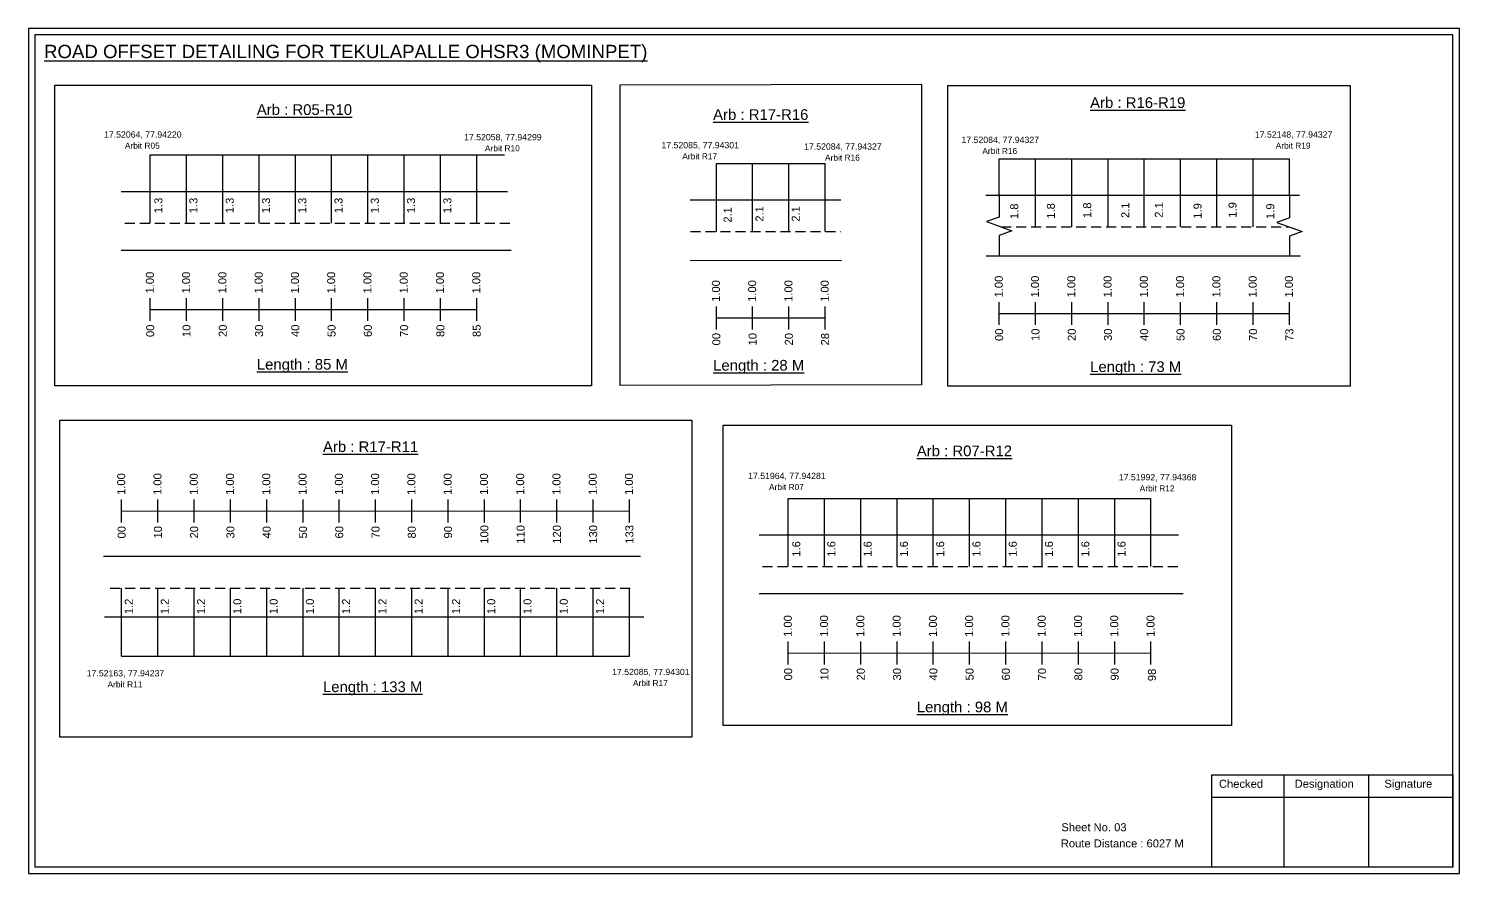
# Model space of a CAD drawing. Header units: inches. Extents: x 1972 to 9977, y 79 to 2755.
# Drawn here: x 7312 to 7849, y 181 to 498 of the extents above; entities that cross this region are included whole.
import ezdxf

# ---------------------------------------------------------------- set-up
doc = ezdxf.new("R2010")
doc.units = ezdxf.units.IN
doc.header["$MEASUREMENT"] = 0
doc.linetypes.add('DASHED2', pattern=[0.375, 0.25, -0.125])
doc.layers.add('PDF_Geometry', color=7, linetype='Continuous')
doc.layers.add('PDF_Text', color=5, linetype='Continuous')
doc.styles.add('PDF Arial', font='arial.ttf')
doc.styles.get("Standard").update_dxf_attribs({"font": 'arial.ttf'})

msp = doc.modelspace()

# ---------------------------------------------------------------- linework, layer by layer
at = {"color": 5}
for p, q in [((7357.82, 450.17), (7490.59, 450.17)), ((7570.07, 447.02), (7610.87, 447.02)), ((7676.12, 448.69), (7784.92, 448.69)), ((7597.02, 321.41), (7733.02, 321.41)), ((7347.08, 262.26), (7537.48, 262.26))]:
    msp.add_line(p, q, dxfattribs=at)
for p, q in [((7357.82, 424.64), (7357.82, 450.17)), ((7371.42, 424.64), (7371.42, 450.17)), ((7385.02, 424.64), (7385.02, 450.17)), ((7398.62, 424.64), (7398.62, 450.17)), ((7412.22, 424.64), (7412.22, 450.17)), ((7425.82, 424.64), (7425.82, 450.17)), ((7439.42, 424.64), (7439.42, 450.17)), ((7453.02, 424.64), (7453.02, 450.17)), ((7466.62, 424.64), (7466.62, 450.17)), ((7480.22, 424.64), (7480.22, 450.17)), ((7570.07, 421.48), (7570.07, 447.02)), ((7583.67, 421.48), (7583.67, 447.02)), ((7597.27, 421.48), (7597.27, 447.02)), ((7610.87, 421.48), (7610.87, 447.02)), ((7676.12, 435.05), (7676.12, 448.69)), ((7689.72, 423.16), (7689.72, 448.69)), ((7703.32, 423.16), (7703.32, 448.69)), ((7716.92, 423.16), (7716.92, 448.69)), ((7730.52, 423.16), (7730.52, 448.69)), ((7744.12, 423.16), (7744.12, 448.69)), ((7757.72, 423.16), (7757.72, 448.69)), ((7771.32, 423.16), (7771.32, 448.69)), ((7784.92, 435.04), (7784.92, 448.69)), ((7346.94, 436.52), (7491.73, 436.52)), ((7671.13, 435.04), (7788.74, 435.1)), ((7560.23, 433.37), (7616.72, 433.37)), ((7493.14, 414.33), (7346.94, 414.33)), ((7560.23, 410.68), (7616.94, 410.55)), ((7671.27, 412.35), (7789.05, 412.35)), ((7597.02, 295.87), (7597.02, 321.41)), ((7610.62, 295.87), (7610.62, 321.41)), ((7624.22, 295.87), (7624.22, 321.41)), ((7637.82, 295.87), (7637.82, 321.41)), ((7651.42, 295.87), (7651.42, 321.41)), ((7665.02, 295.87), (7665.02, 321.41)), ((7678.62, 295.87), (7678.62, 321.41)), ((7692.22, 295.87), (7692.22, 321.41)), ((7705.82, 295.87), (7705.82, 321.41)), ((7719.42, 295.87), (7719.42, 321.41)), ((7733.02, 295.87), (7733.02, 321.41)), ((7586.15, 307.76), (7743.3, 307.76)), ((7541.59, 299.68), (7340.23, 299.68)), ((7347.08, 262.26), (7347.08, 287.8)), ((7360.68, 262.26), (7360.68, 287.8)), ((7374.28, 262.26), (7374.28, 287.8)), ((7387.88, 262.26), (7387.88, 287.8)), ((7401.48, 262.26), (7401.48, 287.8)), ((7415.08, 262.26), (7415.08, 287.8)), ((7428.68, 262.26), (7428.68, 287.8)), ((7442.28, 262.26), (7442.28, 287.8)), ((7455.88, 262.26), (7455.88, 287.8)), ((7469.48, 262.26), (7469.48, 287.8)), ((7483.08, 262.26), (7483.08, 287.8)), ((7496.68, 262.26), (7496.68, 287.8)), ((7510.28, 262.26), (7510.28, 287.8)), ((7523.88, 262.26), (7523.88, 287.8)), ((7537.48, 262.26), (7537.48, 287.8)), ((7745.12, 285.57), (7586.15, 285.57)), ((7340.67, 277), (7348.73, 277)), ((7348.73, 277), (7542.82, 277))]:
    msp.add_line(p, q)
at = {"linetype": 'DASHED2', "ltscale": 15}
for p, q in [((7348.21, 424.64), (7492.57, 424.64)), ((7560.38, 421.48), (7616.72, 421.48)), ((7676.88, 423.16), (7784.92, 423.16)), ((7587.42, 295.87), (7743.3, 295.87)), ((7342.78, 287.8), (7539.54, 287.8))]:
    msp.add_line(p, q, dxfattribs=at)
at = {"color": 217, "true_color": 0x93278f}
for p, q in [((7357.82, 387.94), (7357.82, 396.49)), ((7357.82, 392.21), (7480.22, 392.23)), ((7371.42, 387.94), (7371.42, 396.49)), ((7385.02, 387.94), (7385.02, 396.49)), ((7398.62, 387.94), (7398.62, 396.49)), ((7412.22, 387.94), (7412.22, 396.49)), ((7425.82, 387.94), (7425.82, 396.49)), ((7439.42, 387.94), (7439.42, 396.49)), ((7453.02, 387.94), (7453.02, 396.49)), ((7466.62, 387.94), (7466.62, 396.49)), ((7480.22, 387.94), (7480.22, 396.49)), ((7570.07, 384.78), (7570.07, 393.34)), ((7583.67, 384.78), (7583.67, 393.34)), ((7597.27, 384.78), (7597.27, 393.34)), ((7610.87, 384.78), (7610.87, 393.34)), ((7676.12, 386.46), (7676.12, 395.01)), ((7689.72, 386.46), (7689.72, 395.01)), ((7703.32, 386.46), (7703.32, 395.01)), ((7716.92, 386.46), (7716.92, 395.01)), ((7730.52, 386.46), (7730.52, 395.01)), ((7744.12, 386.46), (7744.12, 395.01)), ((7757.72, 386.46), (7757.72, 395.01)), ((7771.32, 386.46), (7771.32, 395.01)), ((7784.92, 386.46), (7784.92, 395.01)), ((7570.07, 389.05), (7610.87, 389.06)), ((7676.12, 390.73), (7784.92, 390.73)), ((7347.08, 312.41), (7347.08, 320.96)), ((7347.08, 316.68), (7537.48, 316.8)), ((7360.68, 312.41), (7360.68, 320.96)), ((7374.28, 312.41), (7374.28, 320.96)), ((7387.88, 312.41), (7387.88, 320.96)), ((7401.48, 312.41), (7401.48, 320.96)), ((7415.08, 312.41), (7415.08, 320.96)), ((7428.68, 312.41), (7428.68, 320.96)), ((7442.28, 312.41), (7442.28, 320.96)), ((7455.88, 312.41), (7455.88, 320.96)), ((7469.48, 312.41), (7469.48, 320.96)), ((7483.08, 312.41), (7483.08, 320.96)), ((7496.68, 312.41), (7496.68, 320.96)), ((7510.28, 312.41), (7510.28, 320.96)), ((7523.88, 312.41), (7523.88, 320.96)), ((7537.48, 312.41), (7537.48, 320.96)), ((7597.02, 259.18), (7597.02, 267.73)), ((7597.02, 263.44), (7733.02, 263.47)), ((7610.62, 259.18), (7610.62, 267.73)), ((7624.22, 259.18), (7624.22, 267.73)), ((7637.82, 259.18), (7637.82, 267.73)), ((7651.42, 259.18), (7651.42, 267.73)), ((7665.02, 259.18), (7665.02, 267.73)), ((7678.62, 259.18), (7678.62, 267.73)), ((7692.22, 259.18), (7692.22, 267.73)), ((7705.82, 259.18), (7705.82, 267.73)), ((7719.42, 259.18), (7719.42, 267.73)), ((7733.02, 259.18), (7733.02, 267.73))]:
    msp.add_line(p, q, dxfattribs=at)
for points in [[(7322.04, 476.3), (7523.28, 476.3), (7523.28, 363.62), (7322.04, 363.62)], [(7533.98, 476.41), (7646.98, 476.7), (7646.98, 364.02), (7533.98, 363.73)], [(7656.9, 476.17), (7807.75, 476.17), (7807.75, 363.49), (7656.9, 363.49)], [(7323.93, 350.71), (7560.88, 350.71), (7560.88, 231.89), (7323.93, 231.89)], [(7572.63, 348.89), (7763.19, 348.89), (7763.19, 236.21), (7572.63, 236.21)]]:
    msp.add_lwpolyline(points, close=True)
at = {"linetype": 'Continuous'}
for points in [[(7676.11, 435.32), (7676.11, 426.89), (7671.36, 425.17), (7680.85, 421.71), (7676.11, 419.99), (7676.11, 412.64)], [(7784.92, 435.04), (7784.92, 426.61), (7780.18, 424.88), (7789.67, 421.43), (7784.92, 419.7), (7784.92, 412.35)]]:
    msp.add_lwpolyline(points, dxfattribs=at)
at = {"layer": 'PDF_Geometry'}
for points in [[(7312.19, 497.54), (7312.19, 180.82), (7848.67, 180.82), (7848.67, 497.54)], [(7314.52, 495.21), (7314.52, 183.24), (7846.25, 183.24), (7846.25, 495.21)]]:
    msp.add_lwpolyline(points, close=True, dxfattribs=at)
at = {"layer": 'PDF_Geometry', "color": 242, "true_color": 0xcc1f26}
msp.add_lwpolyline([(7846.25, 183.15), (7755.9, 183.15), (7755.9, 217.76), (7846.25, 217.76)], close=True, dxfattribs=at)
for points in [[(7782.89, 217.76), (7782.89, 183.15)], [(7814.61, 217.76), (7814.61, 183.15)], [(7755.9, 209.39), (7846.25, 209.39)]]:
    msp.add_lwpolyline(points, dxfattribs=at)

# ---------------------------------------------------------------- texts
at = {"color": 242, "true_color": 0xcd2027}
for s, height, p in [('%%UROAD OFFSET DETAILING FOR TEKULAPALLE OHSR3 (MOMINPET)', 5, (7317.97, 486.46)), ('%%UArb : R05-R10', 4, (7397.76, 465.18)), ('%%UArb : R17-R16', 4, (7568.85, 463.32)), ('%%UArb : R16-R19', 4, (7710.2, 467.79)), ('%%ULength : 85 M', 4, (7397.76, 369.68)), ('%%ULength : 28 M', 4, (7568.85, 369.32)), ('%%ULength : 73 M', 4, (7710.2, 368.79)), ('%%UArb : R17-R11', 4, (7422.56, 338.8)), ('%%UArb : R07-R12', 4, (7645.22, 337.22)), ('%%ULength : 133 M', 4, (7422.56, 248.8)), ('%%ULength : 98 M', 4, (7645.22, 241.22))]:
    msp.add_text(s, height=height, dxfattribs=at).set_placement(p)
at = {"color": 5}
for s, height, p in [('17.52064, 77.94220', 2.34, (7340.47, 456.67)), ('17.52058, 77.94299', 2.34, (7475.47, 455.67)), ('17.52084, 77.94327', 2.34, (7661.97, 454.67)), ('17.52148, 77.94327', 2.34, (7771.97, 456.67)), ('Arbit R05', 2.246, (7348.29, 452.54)), ('Arbit R10', 2.246, (7483.29, 451.54)), ('17.52085, 77.94301', 2.34, (7549.47, 452.67)), ('Arbit R17', 2.246, (7557.29, 448.54)), ('17.52084, 77.94327', 2.34, (7602.97, 452.17)), ('Arbit R16', 2.246, (7669.79, 450.54)), ('Arbit R19', 2.246, (7779.79, 452.54)), ('Arbit R16', 2.246, (7610.79, 448.04)), ('17.51964, 77.94281', 2.34, (7581.97, 328.67)), ('17.51992, 77.94368', 2.34, (7720.97, 328.17)), ('Arbit R07', 2.246, (7589.79, 324.54)), ('Arbit R12', 2.246, (7728.79, 324.04)), ('17.52085, 77.94301', 2.34, (7530.97, 255.17)), ('17.52163, 77.94237', 2.34, (7333.97, 254.67)), ('Arbit R11', 2.246, (7341.79, 250.54)), ('Arbit R17', 2.246, (7538.79, 251.04))]:
    msp.add_text(s, height=height, dxfattribs=at).set_placement(p)
for s, p in [('1.3', (7362.33, 428.31)), ('1.3', (7375.49, 428.31)), ('1.3', (7389.09, 428.31)), ('1.3', (7402.69, 428.31)), ('1.3', (7416.29, 428.31)), ('1.3', (7429.89, 428.31)), ('1.3', (7443.49, 428.31)), ('1.3', (7457.09, 428.31)), ('1.3', (7470.69, 428.31)), ('2.1', (7575.78, 424.79)), ('2.1', (7587.73, 425.16)), ('2.1', (7601.33, 425.16)), ('1.8', (7683.26, 426.14)), ('1.8', (7697, 426.27)), ('1.8', (7710.62, 426.53)), ('2.1', (7724.88, 426.53)), ('2.1', (7737.47, 426.65)), ('1.9', (7751.99, 426.27)), ('1.9', (7765.1, 426.65)), ('1.9', (7779.26, 426.15)), ('1.6', (7601.53, 299.55)), ('1.6', (7614.69, 299.55)), ('1.6', (7628.29, 299.55)), ('1.6', (7641.89, 299.55)), ('1.6', (7655.49, 299.55)), ('1.6', (7669.09, 299.55)), ('1.6', (7682.69, 299.55)), ('1.6', (7696.29, 299.55)), ('1.6', (7709.89, 299.55)), ('1.6', (7723.49, 299.55)), ('1.2', (7351.26, 278)), ('1.2', (7364.75, 278)), ('1.2', (7378.35, 278)), ('1.0', (7391.95, 278)), ('1.0', (7405.55, 278)), ('1.0', (7419.15, 278)), ('1.2', (7432.75, 278)), ('1.2', (7446.35, 278)), ('1.2', (7459.95, 278)), ('1.2', (7473.97, 278)), ('1.0', (7487.15, 278)), ('1.0', (7500.75, 278)), ('1.0', (7514.35, 278)), ('1.2', (7527.95, 278))]:
    msp.add_text(s, height=3, rotation=90).set_placement(p)
at = {"color": 217, "true_color": 0x93278f}
for s, p in [('1.00', (7359.14, 398.23)), ('1.00', (7372.74, 398.23)), ('1.00', (7386.34, 398.23)), ('1.00', (7399.94, 398.23)), ('1.00', (7413.54, 398.23)), ('1.00', (7427.14, 398.23)), ('1.00', (7440.74, 398.23)), ('1.00', (7454.34, 398.23)), ('1.00', (7467.94, 398.23)), ('1.00', (7481.54, 398.23)), ('1.00', (7571.39, 395.08)), ('1.00', (7584.99, 395.08)), ('1.00', (7598.59, 395.08)), ('1.00', (7612.19, 395.08)), ('1.00', (7677.45, 396.75)), ('1.00', (7691.05, 396.75)), ('1.00', (7704.65, 396.75)), ('1.00', (7718.25, 396.75)), ('1.00', (7731.85, 396.75)), ('1.00', (7745.45, 396.75)), ('1.00', (7759.05, 396.75)), ('1.00', (7772.65, 396.75)), ('1.00', (7786.25, 396.75)), ('00', (7359.29, 381.91)), ('10', (7372.89, 381.91)), ('20', (7386.49, 381.91)), ('30', (7400.09, 381.91)), ('40', (7413.69, 381.91)), ('50', (7427.29, 381.91)), ('60', (7440.89, 381.91)), ('70', (7454.49, 381.91)), ('80', (7468.09, 381.91)), ('85', (7481.69, 381.91)), ('00', (7571.54, 378.76)), ('10', (7585.14, 378.76)), ('20', (7598.74, 378.76)), ('28', (7612.34, 378.76)), ('00', (7677.6, 380.43)), ('10', (7691.2, 380.43)), ('20', (7704.8, 380.43)), ('30', (7718.4, 380.43)), ('40', (7732, 380.43)), ('50', (7745.6, 380.43)), ('60', (7759.2, 380.43)), ('70', (7772.8, 380.43)), ('73', (7786.4, 380.43)), ('1.00', (7348.41, 322.7)), ('1.00', (7362.01, 322.7)), ('1.00', (7375.61, 322.7)), ('1.00', (7389.21, 322.7)), ('1.00', (7402.81, 322.7)), ('1.00', (7416.41, 322.7)), ('1.00', (7430.01, 322.7)), ('1.00', (7443.61, 322.7)), ('1.00', (7457.21, 322.7)), ('1.00', (7470.81, 322.7)), ('1.00', (7484.41, 322.7)), ('1.00', (7498.01, 322.7)), ('1.00', (7511.61, 322.7)), ('1.00', (7525.21, 322.7)), ('1.00', (7538.81, 322.7)), ('100', (7484.56, 304.43)), ('110', (7498.16, 304.43)), ('120', (7511.76, 304.43)), ('130', (7525.36, 304.43)), ('133', (7538.96, 304.43)), ('00', (7348.56, 306.38)), ('10', (7362.16, 306.38)), ('20', (7375.76, 306.38)), ('30', (7389.36, 306.38)), ('40', (7402.96, 306.38)), ('50', (7416.56, 306.38)), ('60', (7430.16, 306.38)), ('70', (7443.76, 306.38)), ('80', (7457.36, 306.38)), ('90', (7470.96, 306.38)), ('1.00', (7598.35, 269.47)), ('1.00', (7611.95, 269.47)), ('1.00', (7625.55, 269.47)), ('1.00', (7639.15, 269.47)), ('1.00', (7652.75, 269.47)), ('1.00', (7666.35, 269.47)), ('1.00', (7679.95, 269.47)), ('1.00', (7693.55, 269.47)), ('1.00', (7707.15, 269.47)), ('1.00', (7720.75, 269.47)), ('1.00', (7734.35, 269.47)), ('00', (7598.5, 253.15)), ('10', (7612.1, 253.15)), ('20', (7625.7, 253.15)), ('30', (7639.3, 253.15)), ('40', (7652.9, 253.15)), ('50', (7666.5, 253.15)), ('60', (7680.1, 253.15)), ('70', (7693.7, 253.15)), ('80', (7707.3, 253.15)), ('90', (7720.9, 253.15)), ('98', (7734.87, 252.9))]:
    msp.add_text(s, height=3, rotation=90, dxfattribs=at).set_placement(p)
for s, p in [('Sheet No. 03', (7699.4, 196.62)), ('Route Distance : 6027 M', (7699.22, 190.57))]:
    msp.add_text(s, height=3).set_placement(p)
at = {"layer": 'PDF_Text', "color": 7, "attachment_point": 7, "style": 'PDF Arial'}
for s, insert, char_height in [('Checked', (7758.51, 212.87), 3.001), ('Designation', (7786.89, 212.04), 3.0006), ('Signature', (7820.57, 212.04), 3.001)]:
    msp.add_mtext(s, dxfattribs=dict(at, insert=insert, char_height=char_height))

doc.saveas('drawing.dxf')
